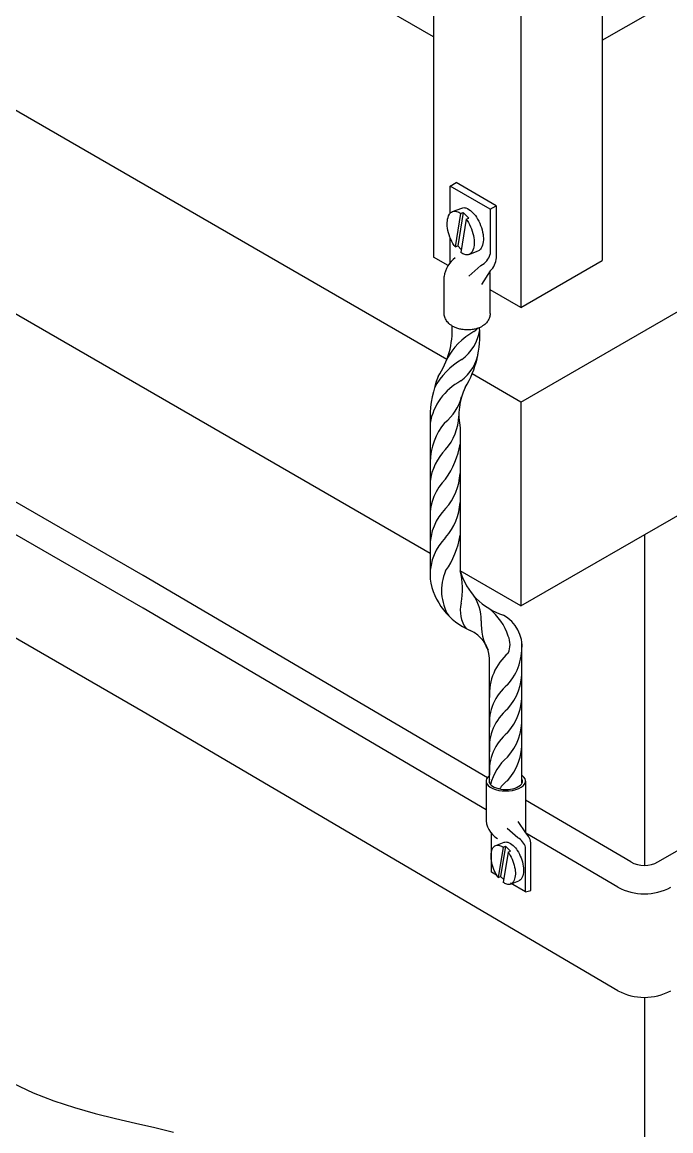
# Model space of a CAD drawing. Header units: millimetres. Extents: x -6154 to -6131.7, y -4429.1 to -4414.6.
# Drawn here: x -6145.66 to -6142.39, y -4424.2 to -4418.6 of the extents above; entities that cross this region are included whole.
import ezdxf

# ---------------------------------------------------------------- set-up
doc = ezdxf.new("R2010")
doc.units = ezdxf.units.MM
doc.header["$LTSCALE"] = 10
doc.layers.add('Termotécnica', color=7, linetype='Continuous')

msp = doc.modelspace()

# ---------------------------------------------------------------- linework, layer by layer
at = {"layer": 'Termotécnica', "color": 2}
for p, q in [((-6143.5863, -4418.6724), (-6147.4367, -4416.4494)), ((-6142.7351, -4418.69), (-6138.7909, -4416.4128)), ((-6143.5863, -4416.64), (-6143.5863, -4419.7848)), ((-6143.1455, -4416.718), (-6143.1455, -4420.0393)), ((-6142.7351, -4416.718), (-6142.7351, -4419.8023)), ((-6143.1455, -4420.5165), (-6138.0993, -4417.6031)), ((-6143.519, -4420.3009), (-6148.0935, -4417.6598)), ((-6143.1455, -4421.5458), (-6138.0856, -4418.6245)), ((-6143.6044, -4421.2809), (-6148.1537, -4418.6543)), ((-6143.4908, -4419.5545), (-6143.4446, -4419.5369)), ((-6143.4499, -4419.5641), (-6143.4771, -4419.7335)), ((-6143.4365, -4419.559), (-6143.4637, -4419.7284)), ((-6143.4499, -4419.5641), (-6143.4365, -4419.559)), ((-6143.4218, -4419.5924), (-6143.449, -4419.7618)), ((-6143.4365, -4419.559), (-6143.4084, -4419.5873)), ((-6143.4218, -4419.5924), (-6143.4084, -4419.5873)), ((-6145.0538, -4422.0806), (-6149.0725, -4419.7604)), ((-6143.4771, -4419.7335), (-6143.4637, -4419.7284)), ((-6143.4637, -4419.7284), (-6143.4465, -4419.7458)), ((-6143.4081, -4419.7713), (-6143.3619, -4419.7537)), ((-6145.0538, -4421.3925), (-6147.8238, -4419.7932)), ((-6143.5133, -4419.8269), (-6143.5863, -4419.7848)), ((-6143.1455, -4420.0393), (-6142.7351, -4419.8023)), ((-6143.3009, -4420.0692), (-6143.3009, -4419.8619)), ((-6143.5338, -4420.0729), (-6143.5338, -4419.8824)), ((-6145.0538, -4421.5576), (-6147.8238, -4419.9584)), ((-6143.1455, -4420.0393), (-6143.3009, -4419.9496)), ((-6143.1455, -4420.5165), (-6143.392, -4420.3742)), ((-6143.1455, -4420.5165), (-6143.1455, -4421.5458)), ((-6143.6044, -4420.5957), (-6143.6044, -4421.4088)), ((-6143.4522, -4420.647), (-6143.4522, -4421.3688)), ((-6142.522, -4421.1858), (-6142.522, -4422.8558)), ((-6143.1455, -4421.5458), (-6143.4522, -4421.3688)), ((-6143.3149, -4422.4126), (-6145.0538, -4421.3925)), ((-6143.3217, -4422.5742), (-6145.0538, -4421.5576)), ((-6143.1401, -4422.439), (-6143.1401, -4421.768)), ((-6143.3038, -4422.439), (-6143.3038, -4421.8083)), ((-6142.4532, -4422.8374), (-6140.6599, -4421.802)), ((-6142.6557, -4423.4881), (-6145.0538, -4422.0806)), ((-6143.3208, -4422.4299), (-6143.3208, -4422.6137)), ((-6143.1223, -4422.4299), (-6143.1223, -4422.6901)), ((-6142.5909, -4422.8374), (-6143.1223, -4422.5256)), ((-6142.6557, -4422.9651), (-6143.1209, -4422.6921)), ((-6143.2722, -4422.7548), (-6143.2306, -4422.7389)), ((-6143.2354, -4422.7634), (-6143.2599, -4422.9159)), ((-6143.2234, -4422.7588), (-6143.2478, -4422.9113)), ((-6143.2354, -4422.7634), (-6143.2234, -4422.7588)), ((-6143.2234, -4422.7588), (-6143.1981, -4422.7842)), ((-6143.2101, -4422.7888), (-6143.2346, -4422.9413)), ((-6143.2101, -4422.7888), (-6143.1981, -4422.7842)), ((-6143.2599, -4422.9159), (-6143.2478, -4422.9113)), ((-6143.2478, -4422.9113), (-6143.2323, -4422.9269)), ((-6143.1978, -4422.9499), (-6143.1562, -4422.934)), ((-6143.1217, -4422.9895), (-6143.0951, -4422.9824)), ((-6142.522, -4423.522), (-6142.522, -4424.726))]:
    msp.add_line(p, q, dxfattribs=at)
at = {"layer": 'Termotécnica', "color": 2, "ltscale": 1.6}
for p, q in [((-6143.5028, -4419.4263), (-6143.4717, -4419.4084)), ((-6143.2696, -4419.525), (-6143.4717, -4419.4084)), ((-6143.3007, -4419.543), (-6143.5028, -4419.4263)), ((-6143.5028, -4419.5628), (-6143.5028, -4419.4263)), ((-6143.3007, -4419.543), (-6143.2696, -4419.525)), ((-6143.2696, -4419.525), (-6143.2696, -4419.788)), ((-6143.3007, -4419.543), (-6143.3007, -4419.77)), ((-6143.5028, -4419.8123), (-6143.5028, -4419.6859)), ((-6143.3473, -4419.8264), (-6143.4087, -4419.8802)), ((-6143.3, -4419.8545), (-6143.3453, -4419.9225)), ((-6143.1616, -4422.716), (-6143.2142, -4422.6699)), ((-6143.121, -4422.6919), (-6143.1598, -4422.6338)), ((-6143.2948, -4422.8896), (-6143.2948, -4422.694)), ((-6143.1217, -4422.9895), (-6143.1217, -4422.7643)), ((-6143.0951, -4422.9824), (-6143.0951, -4422.7489)), ((-6143.269, -4422.9045), (-6143.2948, -4422.8896)), ((-6143.1217, -4422.9895), (-6143.1973, -4422.9458))]:
    msp.add_line(p, q, dxfattribs=at)
at = {"layer": 'Termotécnica', "color": 2}
for points in [[(-6143.4446, -4419.5369, -0.174705), (-6143.4237, -4419.5365, -0.104203), (-6143.3942, -4419.5541, -0.064948), (-6143.3703, -4419.5825, -0.051099), (-6143.3491, -4419.6246, -0.051099), (-6143.3368, -4419.6702, -0.064948), (-6143.3357, -4419.7073, -0.104203), (-6143.3461, -4419.7401, -0.174705), (-6143.3619, -4419.7537, -0.174705)], [(-6143.4771, -4419.7335, -0.016409), (-6143.4825, -4419.7257, -0.051099), (-6143.5037, -4419.6836, -0.051099), (-6143.5159, -4419.6381, -0.064948), (-6143.517, -4419.6009, -0.104203), (-6143.5067, -4419.5682, -0.174705), (-6143.4908, -4419.5545, -0.174705), (-6143.47, -4419.5542, -0.06738), (-6143.4499, -4419.5641, -0.064948)], [(-6143.4218, -4419.5924, -0.016409), (-6143.4165, -4419.6001, -0.051099), (-6143.3953, -4419.6423, -0.051099), (-6143.3831, -4419.6878, -0.064948), (-6143.3819, -4419.725, -0.104203), (-6143.3923, -4419.7577, -0.174705), (-6143.4081, -4419.7713, -0.174705)], [(-6143.4081, -4419.7713, -0.174705), (-6143.429, -4419.7717, -0.06738), (-6143.449, -4419.7618, -0.064948)], [(-6143.2599, -4422.9159, -0.016409), (-6143.2647, -4422.9089, -0.051099), (-6143.2838, -4422.8709, -0.051099), (-6143.2948, -4422.83, -0.064948), (-6143.2958, -4422.7965, -0.104203), (-6143.2865, -4422.767, -0.174705), (-6143.2722, -4422.7548, -0.174705), (-6143.2534, -4422.7544, -0.06738), (-6143.2354, -4422.7634, -0.064948)], [(-6143.2306, -4422.7389, -0.174705), (-6143.2118, -4422.7386, -0.104203), (-6143.1852, -4422.7543, -0.064948), (-6143.1637, -4422.78, -0.051099), (-6143.1446, -4422.8179, -0.051099), (-6143.1336, -4422.8589, -0.064948), (-6143.1326, -4422.8923, -0.104203), (-6143.1419, -4422.9218, -0.174705), (-6143.1562, -4422.934, -0.174705)], [(-6143.2101, -4422.7888, -0.016409), (-6143.2053, -4422.7958, -0.051099), (-6143.1862, -4422.8337, -0.051099), (-6143.1752, -4422.8747, -0.064948), (-6143.1742, -4422.9082, -0.104203), (-6143.1835, -4422.9376, -0.174705), (-6143.1978, -4422.9499, -0.174705)], [(-6143.1978, -4422.9499, -0.174705), (-6143.2166, -4422.9502, -0.06738), (-6143.2346, -4422.9413, -0.064948)]]:
    msp.add_lwpolyline(points, format="xyb", dxfattribs=at)
at = {"layer": 'Termotécnica', "color": 1}
msp.add_lwpolyline([(-6145.7107, -4423.9551), (-6145.608, -4424.0031), (-6145.5041, -4424.0439), (-6145.3997, -4424.0782), (-6145.2956, -4424.1075), (-6145.1927, -4424.1331), (-6145.0919, -4424.1564), (-6144.9941, -4424.179), (-6144.9002, -4424.2023)], dxfattribs=at)
at = {"layer": 'Termotécnica', "color": 2}
for centre, radius, start, end in [((-6143.3925, -4419.9029), 0.1427, 126.1672, 171.7584), ((-6143.9199, -4420.1512), 0.4279, 326.391, 2.6302), ((-6143.8631, -4420.1774), 0.5106, 328.7133, 4.0508), ((-6143.0139, -4420.604), 0.5906, 158.5475, 179.1922), ((-6143.1357, -4420.5825), 0.323, 154.3189, 191.5086), ((-6143.1313, -4421.2735), 0.3347, 196.5319, 252.096), ((-6143.2671, -4421.3557), 0.3416, 189.1182, 246.7001), ((-6143.3207, -4421.7514), 0.1813, 354.7399, 61.5073), ((-6143.4652, -4421.8184), 0.1617, 3.5249, 67.0895), ((-6143.2059, -4422.6195), 0.116, 177.1229, 239.746), ((-6142.522, -4422.7182), 0.1376, 240, 300), ((-6142.522, -4422.7182), 0.2808, 241.5738, 298.4262), ((-6142.522, -4423.2412), 0.2808, 241.5738, 298.4262)]:
    msp.add_arc(centre, radius, start, end, dxfattribs=at)
at = {"layer": 'Termotécnica', "color": 2, "ltscale": 1.6}
for centre, radius, start, end in [((-6143.3919, -4419.7421), 0.0954, 297.8728, 342.963), ((-6143.3649, -4419.7847), 0.0954, 312.9532, 358.0435), ((-6143.1998, -4422.7882), 0.0817, 17.037, 62.1272), ((-6143.1767, -4422.7517), 0.0817, 1.9565, 47.0468)]:
    msp.add_arc(centre, radius, start, end, dxfattribs=at)
at = {"layer": 'Termotécnica', "color": 1}
for centre, radius, start, end in [((-6143.5748, -4420.1199), 0.224, 305.752, 351.6651), ((-6143.5113, -4419.9798), 0.2214, 305.6093, 311.7229), ((-6143.2016, -4420.4743), 0.3628, 119.8963, 151.6421), ((-6143.5785, -4420.2299), 0.2214, 305.6093, 352.6517), ((-6143.263, -4420.6163), 0.3628, 119.8963, 151.6421), ((-6143.3053, -4420.6773), 0.3039, 118.3452, 169.7631), ((-6143.6732, -4420.4333), 0.235, 307.4672, 346.0475), ((-6143.7409, -4420.5733), 0.2826, 319.6562, 357.1851), ((-6143.2806, -4420.8261), 0.3238, 140.4293, 178.8898), ((-6143.3263, -4420.9536), 0.2804, 135.2616, 172.5784), ((-6143.8856, -4420.6519), 0.4401, 324.9091, 350.0202), ((-6143.7491, -4420.8571), 0.2976, 318.7123, 356.217), ((-6143.3394, -4421.0935), 0.265, 134.6028, 180.9416), ((-6143.7491, -4421.0033), 0.2976, 318.7123, 356.217), ((-6143.3297, -4421.2461), 0.2747, 135.4666, 180.0778), ((-6143.3297, -4421.3923), 0.2747, 135.4666, 180.0778), ((-6143.8755, -4421.1212), 0.4287, 324.7219, 350.8993), ((-6143.3016, -4421.4675), 0.2447, 156.216, 211.7444), ((-6143.8111, -4421.4609), 0.3705, 349.0328, 14.3944), ((-6143.5658, -4421.6172), 0.22, 359.0274, 36.4166), ((-6143.2935, -4421.5685), 0.1582, 166.4378, 215.2711), ((-6143.4901, -4421.7891), 0.2949, 17.945, 51.0502), ((-6143.0786, -4421.6364), 0.2677, 176.675, 209.6615), ((-6143.3032, -4421.7411), 0.1029, 335.8418, 24.5601), ((-6143.4274, -4421.7521), 0.2874, 318.1628, 5.3148), ((-6143.0315, -4421.9902), 0.2728, 130.6525, 183.7396), ((-6143.4274, -4421.8752), 0.2874, 318.1628, 1.7642), ((-6143.0554, -4422.1367), 0.2493, 129.2936, 184.9607), ((-6143.4274, -4421.9943), 0.2874, 318.1628, 1.7642), ((-6143.0554, -4422.2598), 0.2493, 129.2936, 184.9607), ((-6143.4274, -4422.1174), 0.2874, 318.1628, 1.7642), ((-6143.0554, -4422.379), 0.2493, 129.2936, 184.9607), ((-6143.4274, -4422.2366), 0.2874, 318.1628, 1.7642), ((-6143.0554, -4422.5021), 0.2493, 129.2936, 167.4423), ((-6143.1366, -4422.5426), 0.1377, 123.8654, 147.9567)]:
    msp.add_arc(centre, radius, start, end, dxfattribs=at)
at = {"layer": 'Termotécnica', "color": 2}
for major_axis, ratio, start_param, end_param in [((-0.0995, 0), 0.502319, 5.679619, 10.017502), ((-0.0845, 0), 0.501724, 6.040702, 9.656436)]:
    msp.add_ellipse((-6143.2217, -4422.4299), major_axis=major_axis, ratio=ratio, start_param=start_param, end_param=end_param, dxfattribs=at)
at = {"layer": 'Termotécnica', "color": 2, "ltscale": 1.6}
msp.add_open_spline([(-6143.3009, -4420.0692), (-6143.301, -4420.0729), (-6143.301, -4420.0756), (-6143.3017, -4420.079), (-6143.304, -4420.0892), (-6143.3078, -4420.0988), (-6143.3131, -4420.108), (-6143.32, -4420.1168), (-6143.3286, -4420.1251), (-6143.3393, -4420.1328), (-6143.3523, -4420.1398), (-6143.3681, -4420.1459), (-6143.3873, -4420.1505), (-6143.4109, -4420.1528), (-6143.4357, -4420.1516), (-6143.4586, -4420.147), (-6143.4768, -4420.1406), (-6143.4916, -4420.133), (-6143.5036, -4420.1248), (-6143.5132, -4420.116), (-6143.5207, -4420.1068), (-6143.5264, -4420.0973), (-6143.5306, -4420.0874), (-6143.5328, -4420.0785), (-6143.5337, -4420.0707), (-6143.5338, -4420.0664), (-6143.5337, -4420.0643)], degree=3, knots=[6.165399, 6.165399, 6.165399, 6.165399, 6.25737, 6.349341, 6.441312, 6.533283, 6.631551, 6.73767, 6.855349, 6.988358, 7.139882, 7.312727, 7.511118, 7.744299, 8.028723, 8.257074, 8.452484, 8.622545, 8.771168, 8.901233, 9.016324, 9.120515, 9.21761, 9.310805, 9.367792, 9.424778, 9.424778, 9.424778, 9.424778], dxfattribs=at)

doc.saveas('drawing.dxf')
